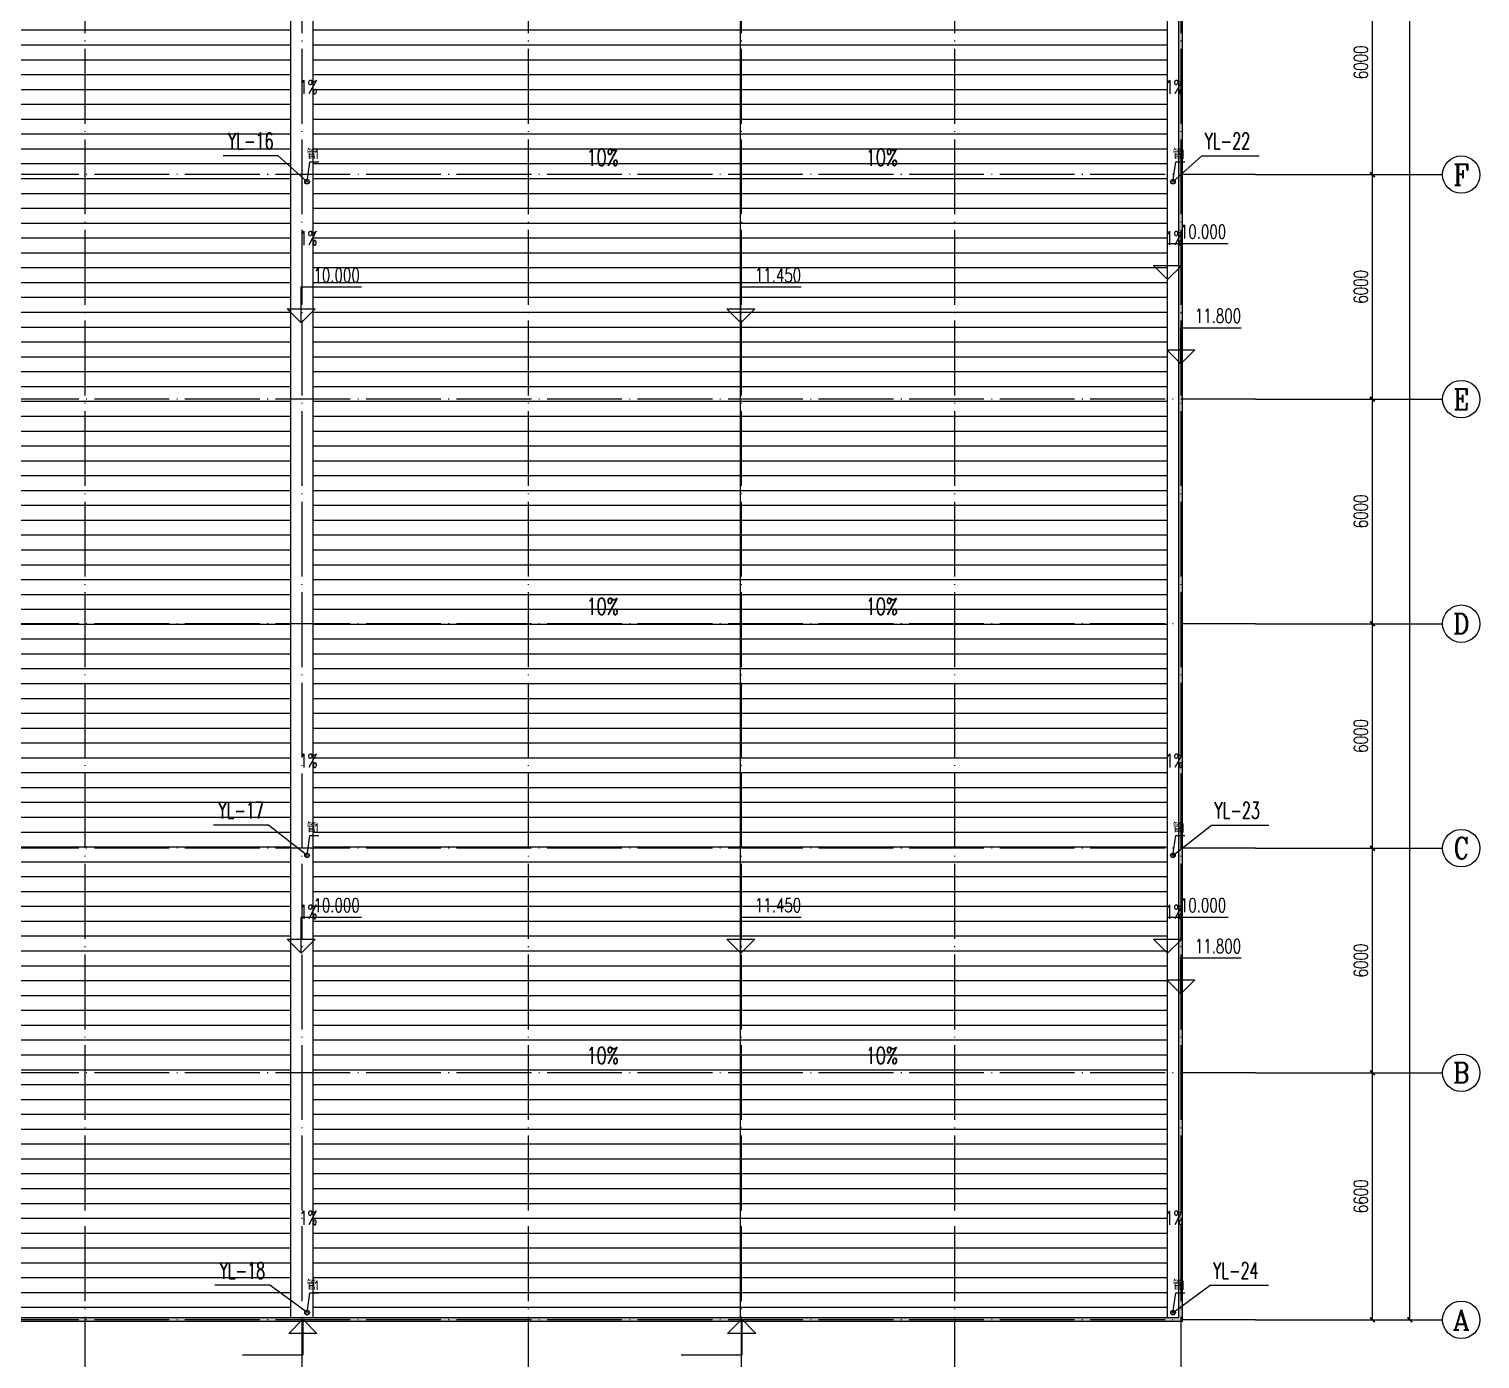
# Model space of a CAD drawing. Extents: x 7651907 to 8255021, y -2490714 to -1144618.
# Drawn here: x 7912674 to 7951464, y -2466345 to -2430809 of the extents above; entities that cross this region are included whole.
import ezdxf
from ezdxf.enums import TextEntityAlignment as Align

# ---------------------------------------------------------------- set-up
doc = ezdxf.new("R2010")
doc.units = 0
doc.header["$LTSCALE"] = 1000
doc.linetypes.add('DOTE', pattern=[2.42, 2, -0.2, 0.02, -0.2])
doc.layers.get('0').update_dxf_attribs({"linetype": 'CONTINUOUS'})
doc.layers.get('Defpoints').update_dxf_attribs({"linetype": 'CONTINUOUS'})
for name, color, linetype in [('001-墙体', 30, 'CONTINUOUS'), ('001-文字', 11, 'CONTINUOUS'), ('001-标注3', 3, 'CONTINUOUS'), ('AXIS', 3, 'CONTINUOUS'), ('AXIS_TEXT', 7, 'CONTINUOUS'), ('DIM_ELEV', 3, 'CONTINUOUS'), ('DIM_SYMB', 3, 'CONTINUOUS'), ('DIM_雨水', 3, 'CONTINUOUS'), ('DOTE', 8, 'DOTE'), ('PUB_HATCH', 8, 'CONTINUOUS'), ('PUB_TEXT', 7, 'CONTINUOUS'), ('TWT_TEXT', 7, 'CONTINUOUS'), ('VPIPE-雨水', 4, 'TG_Y')]:
    doc.layers.add(name, color=color, linetype=linetype)
doc.styles.add('_TCH_AXIS', font='COMPLEX', dxfattribs={"bigfont": 'GBCBIG'})
doc.styles.add('_TCH_DIM', font='SIMPLEX', dxfattribs={"bigfont": 'GBCBIG'})
doc.styles.add('_TCH_DIM_T3', font='SIMPLEX', dxfattribs={"width": 0.705882, "bigfont": 'GBCBIG'})
doc.styles.add('_TWT_SERIAL', font='COMPLEX', dxfattribs={"width": 0.8, "height": 3.5, "bigfont": 'HZTXT'})
doc.styles.add('COMPLEX', font='COMPLEX')
doc.styles.add('TG_LINETYPE', font='SIMPLEX', dxfattribs={"width": 0.8, "height": 3, "bigfont": 'HZTXT'})
doc.linetypes.add('TG_Y', pattern='A,2,-0.3,["Y",TG_LINETYPE,S=0.1,R=0,X=-0.23,Y=-0.15],0', length=2.3)
doc.dimstyles.new('_TCH_ARCH&&125', dxfattribs={"dimtxt": 371.875, "dimasz": 125, "dimexe": 312.5, "dimexo": 375, "dimgap": 125, "dimtad": 1, "dimdec": 0, "dimzin": 0, "dimdsep": 46, "dimtxsty": '_TCH_DIM_T3', "dimblk": 'ARCHTICK', "dimcen": 0.09, "dimclrt": 7, "dimazin": 2, "dimtfac": 1, "dimtdec": 0, "dimtix": 1, "dimtmove": 2, "dimatfit": 3, "dimfxl": 0, "dimtolj": 1, "dimtzin": 0, "dimarcsym": 0})
pattern_1 = [(180, (498745.12, 319906.42), (-9e-14, -396.875), [])]
pattern_2 = [(45, (0, 53.85), (-106.0660596, 106.0660596), []), (45, (52.16, 0), (-106.0660596, 106.0660596), [59.21055, -33.8346])]

# ---------------------------------------------------------------- blocks, each defined once
blk = doc.blocks.new('gdsgsgsg')
at = {"layer": '001-标注3'}
for p, q in [((7725398, -1353393), (7725477, -1352861)), ((7725477, -1352861), (7725712, -1352861)), ((7725398, -1371393), (7725477, -1370861)), ((7725477, -1370861), (7725712, -1370861)), ((7725398, -1383610), (7725477, -1383078)), ((7725477, -1383078), (7725712, -1383078))]:
    blk.add_line(p, q, dxfattribs=at)
at = {"layer": '001-标注3', "const_width": 10.7}
for points in [[(7725398, -1353399, 1), (7725399, -1353388, 1)], [(7725398, -1371399, 1), (7725399, -1371388, 1)], [(7725398, -1383615, 1), (7725399, -1383605, 1)]]:
    blk.add_lwpolyline(points, format="xyb", close=True, dxfattribs=at)
at = {"layer": 'DIM_SYMB'}
for points in [[(7725400, -1351044, 0, 0, 0), (7725400, -1351772, 100, 0, 0), (7725400, -1352147, 0, 0, 0)], [(7725398, -1354711, 0, 0, 0), (7725398, -1353983, 100, 0, 0), (7725398, -1353608, 0, 0, 0)], [(7725399, -1369044, 0, 0, 0), (7725399, -1369772, 100, 0, 0), (7725399, -1370147, 0, 0, 0)], [(7725398, -1372711, 0, 0, 0), (7725398, -1371983, 100, 0, 0), (7725398, -1371608, 0, 0, 0)], [(7725398, -1381261, 0, 0, 0), (7725398, -1381989, 100, 0, 0), (7725398, -1382364, 0, 0, 0)]]:
    blk.add_lwpolyline(points, format="xyseb", dxfattribs=at)
at = {"layer": 'VPIPE-雨水'}
for centre in [(7725398, -1353388), (7725398, -1371388), (7725398, -1383605)]:
    blk.add_circle(centre, 50, dxfattribs=at)
at = {"layer": '001-文字', "style": '_TCH_DIM'}
for p in [(7725392, -1352777), (7725392, -1370777), (7725392, -1382994)]:
    blk.add_text('管', height=270, dxfattribs=at).set_placement(p)
at = {"layer": '001-文字', "style": '_TCH_DIM', "width": 0.705882}
for p in [(7725588, -1352777), (7725588, -1370777), (7725588, -1382994)]:
    blk.add_text('1', height=238, dxfattribs=at).set_placement(p)
at = {"layer": 'PUB_TEXT', "style": '_TCH_DIM', "width": 0.705882}
for p in [(7725187, -1351044), (7725185, -1355083), (7725187, -1369044), (7725185, -1373083), (7725185, -1381261)]:
    blk.add_text('1%', height=371.9, dxfattribs=at).set_placement(p)
blk = doc.blocks.new('_AXISO')
blk.add_circle((0, 0), 0.5)
at = {"layer": 'AXIS_TEXT', "style": 'COMPLEX', "width": 1.041667}
blk.add_attdef('A', text='', height=0.56, dxfattribs=at).set_placement((-0.25, -0.28), (0.25, -0.28), align=Align.FIT)
blk = doc.blocks.new('_ArchTick')
at = {"color": 0, "linetype": 'ByBlock', "const_width": 0.4}
blk.add_lwpolyline([(-0.5, -0.5), (0.5, 0.5)], dxfattribs=at)
blk = doc.blocks.new('*D607')
at = {"layer": 'AXIS', "color": 0, "lineweight": -2}
for p, q in [((8296326, -978692), (8300388, -978692)), ((8300076, -1063892), (8300076, -978692)), ((8296326, -1063892), (8300388, -1063892))]:
    blk.add_line(p, q, dxfattribs=at)
at = {"layer": 'Defpoints', "color": 0}
for p in [(8295951, -978692), (8300076, -978692), (8295951, -1063892)]:
    blk.add_point(p, dxfattribs=at)
at = {"layer": 'AXIS', "color": 0, "lineweight": -2, "xscale": 125, "yscale": 125, "zscale": 125}
for p, rotation in [((8300076, -978692), 90), ((8300076, -1063892), 270)]:
    blk.add_blockref('_ArchTick', p, dxfattribs=dict(at, rotation=rotation))
at = {"layer": 'AXIS', "color": 7, "insert": (8299765, -1021292), "char_height": 371.9, "attachment_point": 5, "rotation": 90, "style": '_TCH_DIM_T3'}
blk.add_mtext('\\A1;85200', dxfattribs=at)
blk = doc.blocks.new('*D608')
at = {"layer": 'AXIS', "color": 0, "lineweight": -2}
for p, q in [((8296326, -1057292), (8299388, -1057292)), ((8299076, -1063892), (8299076, -1057292)), ((8296326, -1063892), (8299388, -1063892))]:
    blk.add_line(p, q, dxfattribs=at)
at = {"layer": 'Defpoints', "color": 0}
for p in [(8295951, -1057292), (8299076, -1057292), (8295951, -1063892)]:
    blk.add_point(p, dxfattribs=at)
at = {"layer": 'AXIS', "color": 0, "lineweight": -2, "xscale": 125, "yscale": 125, "zscale": 125}
for p, rotation in [((8299076, -1057292), 90), ((8299076, -1063892), 270)]:
    blk.add_blockref('_ArchTick', p, dxfattribs=dict(at, rotation=rotation))
at = {"layer": 'AXIS', "color": 7, "insert": (8298765, -1060592), "char_height": 371.9, "attachment_point": 5, "rotation": 90, "style": '_TCH_DIM_T3'}
blk.add_mtext('\\A1;6600', dxfattribs=at)
blk = doc.blocks.new('*D609')
at = {"layer": 'AXIS', "color": 0, "lineweight": -2}
for p, q in [((8296326, -1051292), (8299388, -1051292)), ((8299076, -1057292), (8299076, -1051292)), ((8296326, -1057292), (8299388, -1057292))]:
    blk.add_line(p, q, dxfattribs=at)
at = {"layer": 'Defpoints', "color": 0}
for p in [(8295951, -1051292), (8299076, -1051292), (8295951, -1057292)]:
    blk.add_point(p, dxfattribs=at)
at = {"layer": 'AXIS', "color": 0, "lineweight": -2, "xscale": 125, "yscale": 125, "zscale": 125}
for p, rotation in [((8299076, -1051292), 90), ((8299076, -1057292), 270)]:
    blk.add_blockref('_ArchTick', p, dxfattribs=dict(at, rotation=rotation))
at = {"layer": 'AXIS', "color": 7, "insert": (8298765, -1054292), "char_height": 371.9, "attachment_point": 5, "rotation": 90, "style": '_TCH_DIM_T3'}
blk.add_mtext('\\A1;6000', dxfattribs=at)
blk = doc.blocks.new('*D610')
at = {"layer": 'AXIS', "color": 0, "lineweight": -2}
for p, q in [((8296326, -1045292), (8299388, -1045292)), ((8299076, -1051292), (8299076, -1045292)), ((8296326, -1051292), (8299388, -1051292))]:
    blk.add_line(p, q, dxfattribs=at)
at = {"layer": 'Defpoints', "color": 0}
for p in [(8295951, -1045292), (8299076, -1045292), (8295951, -1051292)]:
    blk.add_point(p, dxfattribs=at)
at = {"layer": 'AXIS', "color": 0, "lineweight": -2, "xscale": 125, "yscale": 125, "zscale": 125}
for p, rotation in [((8299076, -1045292), 90), ((8299076, -1051292), 270)]:
    blk.add_blockref('_ArchTick', p, dxfattribs=dict(at, rotation=rotation))
at = {"layer": 'AXIS', "color": 7, "insert": (8298765, -1048292), "char_height": 371.9, "attachment_point": 5, "rotation": 90, "style": '_TCH_DIM_T3'}
blk.add_mtext('\\A1;6000', dxfattribs=at)
blk = doc.blocks.new('*D611')
at = {"layer": 'AXIS', "color": 0, "lineweight": -2}
for p, q in [((8296326, -1039292), (8299388, -1039292)), ((8299076, -1045292), (8299076, -1039292)), ((8296326, -1045292), (8299388, -1045292))]:
    blk.add_line(p, q, dxfattribs=at)
at = {"layer": 'Defpoints', "color": 0}
for p in [(8295951, -1039292), (8299076, -1039292), (8295951, -1045292)]:
    blk.add_point(p, dxfattribs=at)
at = {"layer": 'AXIS', "color": 0, "lineweight": -2, "xscale": 125, "yscale": 125, "zscale": 125}
for p, rotation in [((8299076, -1039292), 90), ((8299076, -1045292), 270)]:
    blk.add_blockref('_ArchTick', p, dxfattribs=dict(at, rotation=rotation))
at = {"layer": 'AXIS', "color": 7, "insert": (8298765, -1042292), "char_height": 371.9, "attachment_point": 5, "rotation": 90, "style": '_TCH_DIM_T3'}
blk.add_mtext('\\A1;6000', dxfattribs=at)
blk = doc.blocks.new('*D612')
at = {"layer": 'AXIS', "color": 0, "lineweight": -2}
for p, q in [((8296326, -1033292), (8299388, -1033292)), ((8299076, -1039292), (8299076, -1033292)), ((8296326, -1039292), (8299388, -1039292))]:
    blk.add_line(p, q, dxfattribs=at)
at = {"layer": 'Defpoints', "color": 0}
for p in [(8295951, -1033292), (8299076, -1033292), (8295951, -1039292)]:
    blk.add_point(p, dxfattribs=at)
at = {"layer": 'AXIS', "color": 0, "lineweight": -2, "xscale": 125, "yscale": 125, "zscale": 125}
for p, rotation in [((8299076, -1033292), 90), ((8299076, -1039292), 270)]:
    blk.add_blockref('_ArchTick', p, dxfattribs=dict(at, rotation=rotation))
at = {"layer": 'AXIS', "color": 7, "insert": (8298765, -1036292), "char_height": 371.9, "attachment_point": 5, "rotation": 90, "style": '_TCH_DIM_T3'}
blk.add_mtext('\\A1;6000', dxfattribs=at)
blk = doc.blocks.new('*D613')
at = {"layer": 'AXIS', "color": 0, "lineweight": -2}
for p, q in [((8296326, -1027292), (8299388, -1027292)), ((8299076, -1033292), (8299076, -1027292)), ((8296326, -1033292), (8299388, -1033292))]:
    blk.add_line(p, q, dxfattribs=at)
at = {"layer": 'Defpoints', "color": 0}
for p in [(8295951, -1027292), (8299076, -1027292), (8295951, -1033292)]:
    blk.add_point(p, dxfattribs=at)
at = {"layer": 'AXIS', "color": 0, "lineweight": -2, "xscale": 125, "yscale": 125, "zscale": 125}
for p, rotation in [((8299076, -1027292), 90), ((8299076, -1033292), 270)]:
    blk.add_blockref('_ArchTick', p, dxfattribs=dict(at, rotation=rotation))
at = {"layer": 'AXIS', "color": 7, "insert": (8298765, -1030292), "char_height": 371.9, "attachment_point": 5, "rotation": 90, "style": '_TCH_DIM_T3'}
blk.add_mtext('\\A1;6000', dxfattribs=at)
blk = doc.blocks.new('5d6asd56a65d56d56qwe655q665eq')
h = blk.add_hatch()
h.set_pattern_fill('ANSI31', color=0, scale=250, angle=135)
h.set_pattern_definition([(180, (510795.12, 319906.42), (-9e-14, -396.875), [])])
h.paths.add_polyline_path([(8258950.6, -1063841.6), (8258950.6, -978741.6), (8270150.6, -978741.6), (8270150.6, -1063841.6)])
h = blk.add_hatch()
h.set_pattern_fill('ANSI31', color=0, scale=250, angle=135)
h.set_pattern_definition(pattern_1)
h.paths.add_polyline_path([(8270750.6, -978741.6), (8282175.6, -978741.6), (8282175.6, -1063841.6), (8270750.6, -1063841.6)])
h = blk.add_hatch()
h.set_pattern_fill('ANSI31', color=0, scale=250, angle=135)
h.set_pattern_definition(pattern_1)
h.paths.add_polyline_path([(8293600.6, -978741.6), (8282175.6, -978741.6), (8282175.6, -1063841.6), (8293600.6, -1063841.6)])
at = {"layer": 'PUB_HATCH'}
h = blk.add_hatch(dxfattribs=at)
h.set_pattern_fill('天然石材', color=256, scale=30, style=0)
h.set_pattern_definition(pattern_2)
h.paths.add_polyline_path([(8293900.6, -1063841.6), (8294000.6, -1063941.6), (8294000.6, -978641.6), (8293900.6, -978741.6)])
h = blk.add_hatch(dxfattribs=at)
h.set_pattern_fill('天然石材', color=256, scale=30, style=0)
h.set_pattern_definition(pattern_2)
h.paths.add_polyline_path([(8294000.6, -1063941.6), (8293900.6, -1063841.6), (8224000.6, -1063841.6), (8223900.6, -1063941.6)])
at = {"color": 0, "ltscale": 100}
for p, q in [((8270150.6, -978741.6), (8270150.6, -1063841.6)), ((8270750.6, -978741.6), (8270750.6, -1063841.6)), ((8293600.6, -1063841.6), (8293600.6, -978741.6))]:
    blk.add_line(p, q, dxfattribs=at)
blk.add_lwpolyline([(8282175.6, -978741.6), (8282175.6, -1063841.6)], dxfattribs=at)
at = {"layer": '001-墙体', "color": 0}
for p, q in [((8294000.6, -1063941.6), (8294000.6, -978641.6)), ((8293900.6, -1063841.6), (8293900.6, -978741.6)), ((8294000.6, -1063941.6), (8223900.6, -1063941.6)), ((8293900.6, -1063841.6), (8224000.6, -1063841.6))]:
    blk.add_line(p, q, dxfattribs=at)
at = {"layer": 'AXIS', "color": 0}
for p, q in [((8295950.6, -1033291.6), (8300950.6, -1033291.6)), ((8295950.6, -1039291.6), (8300950.6, -1039291.6)), ((8295950.6, -1045291.6), (8300950.6, -1045291.6)), ((8295950.6, -1051291.6), (8300950.6, -1051291.6)), ((8295950.6, -1057291.6), (8300950.6, -1057291.6)), ((8295950.6, -1063891.6), (8300950.6, -1063891.6))]:
    blk.add_line(p, q, dxfattribs=at)
at = {"layer": 'DIM_ELEV', "color": 0}
for p, q in [((8293600.6, -1036095.1), (8293600.6, -1035133.7)), ((8293600.6, -1035133.7), (8295215.3, -1035133.7)), ((8293600.6, -1036095.1), (8293225.6, -1035720.1)), ((8293225.6, -1035720.1), (8293975.6, -1035720.1)), ((8293600.6, -1036095.1), (8293975.6, -1035720.1)), ((8270437.9, -1037255.5), (8270437.9, -1036294.1)), ((8270437.9, -1036294.1), (8272052.6, -1036294.1)), ((8282187.9, -1037255.5), (8282187.9, -1036294.1)), ((8282187.9, -1036294.1), (8283802.6, -1036294.1)), ((8270437.9, -1037255.5), (8270062.9, -1036880.5)), ((8270062.9, -1036880.5), (8270812.9, -1036880.5)), ((8270437.9, -1037255.5), (8270812.9, -1036880.5)), ((8282187.9, -1037255.5), (8281812.9, -1036880.5)), ((8281812.9, -1036880.5), (8282562.9, -1036880.5)), ((8282187.9, -1037255.5), (8282562.9, -1036880.5)), ((8293950.6, -1038346.1), (8293950.6, -1037384.7)), ((8293950.6, -1037384.7), (8295565.3, -1037384.7)), ((8293950.6, -1038346.1), (8293575.6, -1037971.1)), ((8293575.6, -1037971.1), (8294325.6, -1037971.1)), ((8293950.6, -1038346.1), (8294325.6, -1037971.1)), ((8270437.9, -1054095.1), (8270437.9, -1053133.7)), ((8270437.9, -1053133.7), (8272052.6, -1053133.7)), ((8282187.9, -1054095.1), (8282187.9, -1053133.7)), ((8282187.9, -1053133.7), (8283802.6, -1053133.7)), ((8293600.6, -1054095.1), (8293600.6, -1053133.7)), ((8293600.6, -1053133.7), (8295215.3, -1053133.7)), ((8270437.9, -1054095.1), (8270062.9, -1053720.1)), ((8270062.9, -1053720.1), (8270812.9, -1053720.1)), ((8270437.9, -1054095.1), (8270812.9, -1053720.1)), ((8282187.9, -1054095.1), (8281812.9, -1053720.1)), ((8281812.9, -1053720.1), (8282562.9, -1053720.1)), ((8282187.9, -1054095.1), (8282562.9, -1053720.1)), ((8293600.6, -1054095.1), (8293225.6, -1053720.1)), ((8293225.6, -1053720.1), (8293975.6, -1053720.1)), ((8293600.6, -1054095.1), (8293975.6, -1053720.1)), ((8293950.6, -1055185.7), (8293950.6, -1054224.3)), ((8293950.6, -1054224.3), (8295565.3, -1054224.3)), ((8293950.6, -1055185.7), (8293575.6, -1054810.7)), ((8293575.6, -1054810.7), (8294325.6, -1054810.7)), ((8293950.6, -1055185.7), (8294325.6, -1054810.7)), ((8270479.5, -1063878.9), (8270104.5, -1064253.9)), ((8270479.5, -1063878.9), (8270854.5, -1064253.9)), ((8270479.5, -1063878.9), (8270479.5, -1064840.3)), ((8282213.3, -1063878.9), (8281838.3, -1064253.9)), ((8282213.3, -1063878.9), (8282588.3, -1064253.9)), ((8282213.3, -1063878.9), (8282213.3, -1064840.3)), ((8270854.5, -1064253.9), (8270104.5, -1064253.9)), ((8282588.3, -1064253.9), (8281838.3, -1064253.9)), ((8270479.5, -1064840.3), (8268864.9, -1064840.3)), ((8282213.3, -1064840.3), (8280598.7, -1064840.3))]:
    blk.add_line(p, q, dxfattribs=at)
at = {"layer": 'DIM_SYMB', "color": 0}
for points in [[(8263245.6, -1032830.7, 0, 0, 0), (8266055.6, -1032830.7, 120, 0, 0), (8266505.6, -1032830.7, 0, 0, 0)], [(8277905.6, -1032830.7, 0, 0, 0), (8275095.6, -1032830.7, 120, 0, 0), (8274645.6, -1032830.7, 0, 0, 0)], [(8286495.6, -1032830.7, 0, 0, 0), (8289305.6, -1032830.7, 120, 0, 0), (8289755.6, -1032830.7, 0, 0, 0)], [(8263245.6, -1044830.7, 0, 0, 0), (8266055.6, -1044830.7, 120, 0, 0), (8266505.6, -1044830.7, 0, 0, 0)], [(8277905.6, -1044830.7, 0, 0, 0), (8275095.6, -1044830.7, 120, 0, 0), (8274645.6, -1044830.7, 0, 0, 0)], [(8286495.6, -1044830.7, 0, 0, 0), (8289305.6, -1044830.7, 120, 0, 0), (8289755.6, -1044830.7, 0, 0, 0)], [(8263245.6, -1056830.7, 0, 0, 0), (8266055.6, -1056830.7, 120, 0, 0), (8266505.6, -1056830.7, 0, 0, 0)], [(8277905.6, -1056830.7, 0, 0, 0), (8275095.6, -1056830.7, 120, 0, 0), (8274645.6, -1056830.7, 0, 0, 0)], [(8286495.6, -1056830.7, 0, 0, 0), (8289305.6, -1056830.7, 120, 0, 0), (8289755.6, -1056830.7, 0, 0, 0)]]:
    blk.add_lwpolyline(points, format="xyseb", dxfattribs=at)
at = {"layer": 'DOTE', "color": 0}
for p, q in [((8264650.6, -976691.6), (8264650.6, -1065891.6)), ((8270450.6, -976691.6), (8270450.6, -1065891.6)), ((8276500.6, -976691.6), (8276500.6, -1065891.6)), ((8282200.6, -976691.6), (8282200.6, -1065891.6)), ((8287900.6, -976691.6), (8287900.6, -1065891.6)), ((8293950.6, -976691.6), (8293950.6, -1065891.6)), ((8295950.6, -1033291.6), (8221950.6, -1033291.6)), ((8295950.6, -1039291.6), (8221950.6, -1039291.6)), ((8295950.6, -1045291.6), (8221964.6, -1045291.6)), ((8295950.6, -1051291.6), (8221964.6, -1051291.6)), ((8295950.6, -1057291.6), (8221950.6, -1057291.6)), ((8295950.6, -1063891.6), (8221950.6, -1063891.6))]:
    blk.add_line(p, q, dxfattribs=at)
at = {"color": 8}
for p in [(545195.1, 319906.4), (568345.1, 319906.4)]:
    blk.add_blockref('gdsgsgsg', p, dxfattribs=at)
at = {"layer": 'AXIS', "color": 8}
ref = blk.add_blockref('_AXISO', (8301450.6, -1033291.6), dxfattribs=dict(at, xscale=1000, yscale=1000, zscale=1000))
ref.add_attrib('A', 'F', dxfattribs={"layer": 'AXIS_TEXT', "ltscale": 100, "height": 556.8, "style": '_TCH_AXIS'}).set_placement((8301238.5, -1033570), (8301662.8, -1033570), align=Align.FIT)
ref = blk.add_blockref('_AXISO', (8301450.6, -1039291.6), dxfattribs=dict(at, xscale=1000, yscale=1000, zscale=1000))
ref.add_attrib('A', 'E', dxfattribs={"layer": 'AXIS_TEXT', "ltscale": 100, "height": 556.8, "style": '_TCH_AXIS'}).set_placement((8301238.5, -1039570), (8301662.8, -1039570), align=Align.FIT)
ref = blk.add_blockref('_AXISO', (8301450.6, -1045291.6), dxfattribs=dict(at, xscale=1000, yscale=1000, zscale=1000))
ref.add_attrib('A', 'D', dxfattribs={"layer": 'AXIS_TEXT', "ltscale": 100, "height": 544.1, "style": '_TCH_AXIS'}).set_placement((8301230.4, -1045563.7), (8301670.9, -1045563.7), align=Align.FIT)
ref = blk.add_blockref('_AXISO', (8301450.6, -1051291.6), dxfattribs=dict(at, xscale=1000, yscale=1000, zscale=1000))
ref.add_attrib('A', 'C', dxfattribs={"layer": 'AXIS_TEXT', "ltscale": 100, "height": 569.6, "style": '_TCH_AXIS'}).set_placement((8301247.2, -1051576.4), (8301654.1, -1051576.4), align=Align.FIT)
ref = blk.add_blockref('_AXISO', (8301450.6, -1057291.6), dxfattribs=dict(at, xscale=1000, yscale=1000, zscale=1000))
ref.add_attrib('A', 'B', dxfattribs={"layer": 'AXIS_TEXT', "ltscale": 100, "height": 544.1, "style": '_TCH_AXIS'}).set_placement((8301230.4, -1057563.7), (8301670.9, -1057563.7), align=Align.FIT)
ref = blk.add_blockref('_AXISO', (8301450.6, -1063891.6), dxfattribs=dict(at, xscale=1000, yscale=1000, zscale=1000))
ref.add_attrib('A', 'A', dxfattribs={"layer": 'AXIS_TEXT', "ltscale": 100, "height": 531.5, "style": '_TCH_AXIS'}).set_placement((8301222.9, -1064157.4), (8301678.4, -1064157.4), align=Align.FIT)
at = {"layer": 'PUB_TEXT', "color": 0, "style": '_TCH_DIM', "width": 0.705882}
for s, height, p in [('10%', 446.25, (8278063.1, -1033053.8)), ('10%', 446.25, (8285528.1, -1033053.8)), ('10.000', 371.88, (8293927.8, -1035002.4)), ('10.000', 371.88, (8270765.1, -1036162.8)), ('11.450', 371.88, (8282565.1, -1036162.8)), ('11.800', 371.88, (8294327.8, -1037253.4)), ('10%', 446.25, (8278063.1, -1045053.8)), ('10%', 446.25, (8285528.1, -1045053.8)), ('10.000', 371.88, (8270765.1, -1053002.4)), ('11.450', 371.88, (8282565.1, -1053002.4)), ('10.000', 371.88, (8293927.8, -1053002.4)), ('11.800', 371.88, (8294327.8, -1054093)), ('10%', 446.25, (8278063.1, -1057053.8)), ('10%', 446.25, (8285528.1, -1057053.8))]:
    blk.add_text(s, height=height, dxfattribs=at).set_placement(p)
at = {"layer": 'AXIS', "color": 0}
for p1, p2, distance, picture, middle in [((8295950.6, -1063891.6), (8295950.6, -978691.6), -4125, '*D607', (8299764.7, -1021291.6)), ((8295950.6, -1033291.6), (8295950.6, -1027291.6), -3125, '*D613', (8298764.7, -1030291.6)), ((8295950.6, -1039291.6), (8295950.6, -1033291.6), -3125, '*D612', (8298764.7, -1036291.6)), ((8295950.6, -1045291.6), (8295950.6, -1039291.6), -3125, '*D611', (8298764.7, -1042291.6)), ((8295950.6, -1051291.6), (8295950.6, -1045291.6), -3125, '*D610', (8298764.7, -1048291.6)), ((8295950.6, -1057291.6), (8295950.6, -1051291.6), -3125, '*D609', (8298764.7, -1054291.6)), ((8295950.6, -1063891.6), (8295950.6, -1057291.6), -3125, '*D608', (8298764.7, -1060591.6))]:
    dim = blk.add_aligned_dim(p1=p1, p2=p2, distance=distance, dimstyle='_TCH_ARCH&&125', dxfattribs=at)
    dim.commit()
    dim.dimension.update_dxf_attribs({"geometry": picture, "text_midpoint": middle})

msp = doc.modelspace()

# ---------------------------------------------------------------- linework, layer by layer
at = {"layer": 'DIM_雨水'}
for p, q in [((7919335.2, -2434194.1), (7917867.6, -2434194.1)), ((7920106.9, -2434888), (7919335.2, -2434194.1)), ((7943256.9, -2434888), (7944028.6, -2434194.1)), ((7944028.6, -2434194.1), (7945559.3, -2434194.1)), ((7919076.3, -2452079.2), (7917608.7, -2452079.2)), ((7920107.7, -2452888.1), (7919076.3, -2452079.2)), ((7943256.2, -2452888.1), (7944287.5, -2452079.2)), ((7944287.5, -2452079.2), (7945818.2, -2452079.2)), ((7919109.5, -2464376.3), (7917641.9, -2464376.3)), ((7920106.5, -2465104.8), (7919109.5, -2464376.3)), ((7943257.4, -2465104.8), (7944254.3, -2464376.3)), ((7944254.3, -2464376.3), (7945810.4, -2464376.3))]:
    msp.add_line(p, q, dxfattribs=at)
at = {"layer": 'VPIPE-雨水'}
for centre in [(7920106.9, -2434888), (7943256.9, -2434888), (7920107.7, -2452888.1), (7943256.2, -2452888.1), (7920106.5, -2465104.8), (7943257.4, -2465104.8)]:
    msp.add_circle(centre, 62.5, dxfattribs=at)

# ---------------------------------------------------------------- block references
at = {"color": 8}
msp.add_blockref('5d6asd56a65d56d56qwe655q665eq', (-350486.6, -1401406.4), dxfattribs=at)

# ---------------------------------------------------------------- texts
at = {"layer": 'TWT_TEXT', "style": '_TWT_SERIAL', "width": 0.64}
for s, p in [('YL-16', (7917998.9, -2434019.1)), ('YL-22', (7944108.1, -2434019.1)), ('YL-17', (7917740, -2451904.2)), ('YL-23', (7944367, -2451904.2)), ('YL-18', (7917773.2, -2464201.3)), ('YL-24', (7944332.5, -2464201.3))]:
    msp.add_text(s, height=437.5, dxfattribs=at).set_placement(p)

doc.saveas('drawing.dxf')
